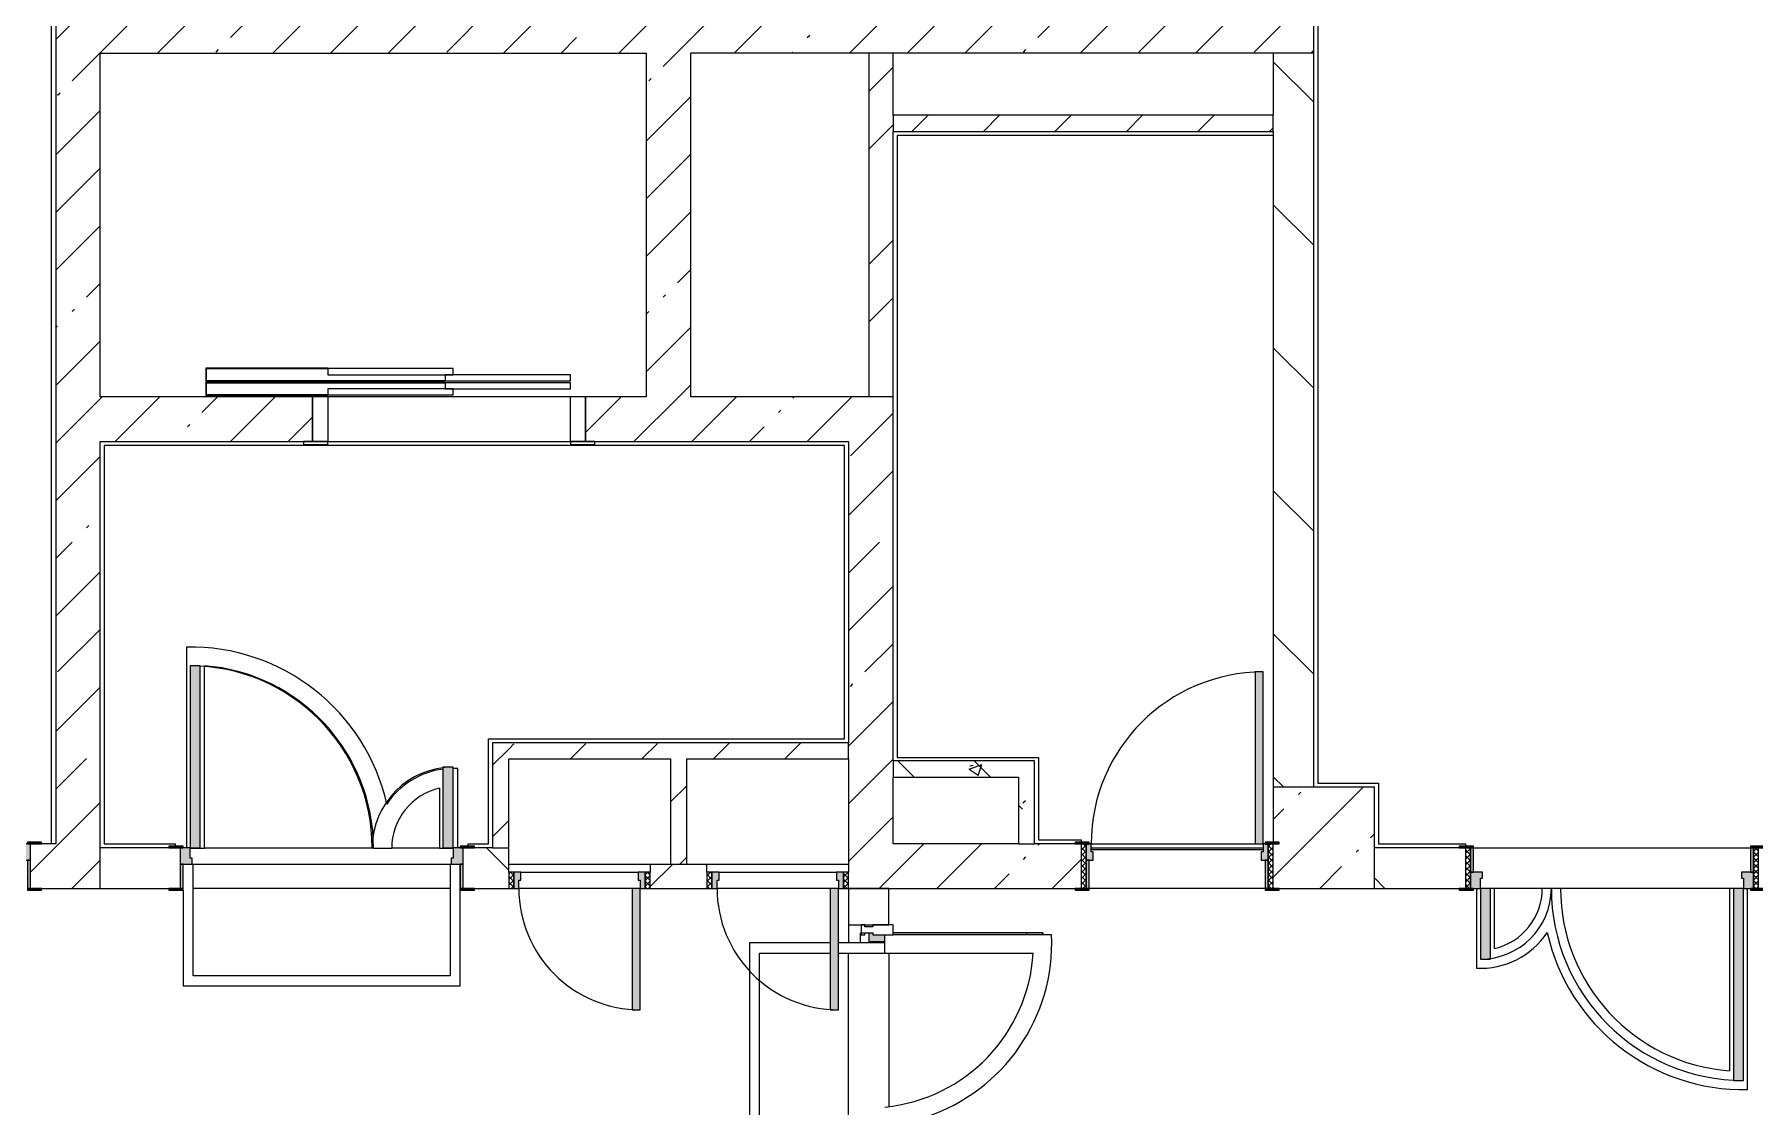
# Model space of a CAD drawing. Header units: millimetres. Extents: x 35355 to 234366, y -8553 to 29000.
# Drawn here: x 201831 to 210336, y 12321 to 17623 of the extents above; entities that cross this region are included whole.
import ezdxf

# ---------------------------------------------------------------- set-up
doc = ezdxf.new("R2010")
doc.units = ezdxf.units.MM
for name, color, linetype, lineweight, true_color in [('A-DETL-GENF-3', 7, 'Continuous', 5, 0xaaaaaa), ('A-DETL-GENF-5', 7, 'Continuous', 5, 0xe2e2e2), ('A-DOOR-3', 7, 'Continuous', 5, 0xaaaaaa), ('A-DOOR-4', 7, 'Continuous', 5, 0xe2e2e2), ('A-DOOR-FRAM-4', 7, 'Continuous', 5, 0xe2e2e2), ('A-DOOR-FRAM-5', 7, 'Continuous', 5, 0xaaaaaa), ('A-FLOR-2', 7, 'Continuous', 5, 0xaaaaaa), ('I-WALL-4', 7, 'Continuous', 5, 0x787878)]:
    doc.layers.add(name, color=color, linetype=linetype, lineweight=lineweight, true_color=true_color)
for name, color, linetype, lineweight in [('A-GLAZ-CWMG-3', 7, 'Continuous', 5), ('A-WALL', 7, 'Continuous', 9), ('I-WALL-3', 7, 'Continuous', 5), ('S-COLS-1', 7, 'Continuous', 5)]:
    doc.layers.add(name, color=color, linetype=linetype, lineweight=lineweight)
pattern_1 = [(45, (107356.5, 0), (-285.1231, 285.1231), []), (45, (107641.6, 0), (-285.1231, 285.1231), [504.031, -100.806, 16.764, -84.042])]
pattern_2 = [(45, (107356.5, 0), (-427.6843, 427.6843), []), (45, (107641.6, 0), (-427.6843, 427.6843), [])]
pattern_3 = [(135, (107356.5, 0), (-353.5534, -353.5534), [])]
pattern_4 = [(45, (107356.5, 0), (-176.7767, 176.7767), [])]
pattern_5 = [(135, (107356.5, 0), (-377.1708, -377.1708), [533.4, -88.9, 17.78, -88.9]), (135, (107356.5, 376.94), (-377.1708, -377.1708), []), (50, (107356.5, 0), (637.6445, -55.7866), [66.675, -733.425]), (355, (107356.5, 0), (-123.3494, 668.699), [53.34, -586.74]), (100.451, (107409.6, -4.65), (514.299, 612.908), [56.665, -623.315]), (46.184, (107356.5, 177.8), (948.7764, -147.1497), [100.012, -1100.137]), (96.636, (107435.6, 165.5), (830.909, 865.997), [84.998, -934.973]), (351.184, (107356.5, 177.8), (830.918, 865.988), [80.01, -880.11]), (21, (107445.4, 133.35), (530.6506, -357.9283), [66.675, -733.425]), (326, (107445.4, 133.35), (216.308, 644.6585), [53.34, -586.74]), (71.451, (107489.6, 103.5), (746.9596, 286.7243), [56.665, -623.315]), (37.5, (107356.5, 0), (10.81053, 295.9426), [16.764, -562.864, 16.764, -578.866, -588.962]), (37.5, (107356.5, 0), (10.81053, 295.9426), [-1175.258, 16.764, -572.198]), (7.5, (107356.5, 0), (233.8692, 350.6318), [16.764, -322.834, 16.764, -549.529, -224.472]), (7.5, (107356.5, 0), (233.8692, 350.6318), [-905.891, 16.764, -207.708]), (327.5, (107158.24, 0), (474.5678, -20.0513), [16.764, -205.486, 16.764, -676.656, -920.115]), (327.5, (107158.24, 0), (474.5678, -20.0513), [-915.67, 16.764, -903.351]), (317.5, (107069.34, 0), (518.4522, 88.9934), [16.764, -272.161, 16.764, -443.738, -653.415]), (317.5, (107069.34, 0), (518.4522, 88.9934), [-749.427, 16.764, -636.651])]

# ---------------------------------------------------------------- blocks, each defined once
blk = doc.blocks.new('110_Дверь_СКБ_2Ст - Д-1_л_Лестничная клетка EIS60 2-32142534-3_6_2_птичка')
at = {"layer": 'A-DOOR-4'}
for points in [[(612.5, 110), (662.5, 110), (662.5, 1010), (612.5, 1010), (612.5, 604.3)], [(-587.5, 110), (-587.5, 510), (-637.5, 510), (-637.5, 110)], [(712.5, -110), (712.5, 30), (697.5, 25.9), (697.5, -110)]]:
    blk.add_hatch(color=256, dxfattribs=at).paths.add_polyline_path(points)
h = blk.add_hatch(color=256, dxfattribs=at)
h.paths.add_polyline_path([(712.5, 30), (712.5, 110), (662.5, 110), (662.5, 60), (652.5, 60), (652.5, 30)])
h.paths.add_polyline_path([(-627.5, 30), (-627.5, 60), (-637.5, 60), (-637.5, 110), (-687.5, 110), (-687.5, 30)])
at = {"layer": 'A-DOOR-FRAM-4'}
for points in [[(-672.5, 110), (-672.5, 118), (-742.5, 118), (-742.5, 110)], [(767.5, 110), (767.5, 118), (697.5, 118), (697.5, 110)], [(-672.5, -110), (-672.5, 30), (-687.5, 25.9), (-687.5, -110)], [(-672.5, -118), (-672.5, -110), (-742.5, -110), (-742.5, -118)], [(767.5, -118), (767.5, -110), (697.5, -110), (697.5, -118)]]:
    blk.add_hatch(color=256, dxfattribs=at).paths.add_polyline_path(points)
at = {"layer": 'A-DOOR-3'}
for p, q in [((662.5, 1010), (612.5, 1010)), ((612.5, 1010), (612.5, 110)), ((662.5, 110), (662.5, 1010)), ((-637.5, 510), (-637.5, 110)), ((-587.5, 510), (-637.5, 510)), ((-587.5, 110), (-587.5, 510)), ((-637.5, 110), (-587.5, 110)), ((612.5, 110), (662.5, 110))]:
    blk.add_line(p, q, dxfattribs=at)
for centre, radius, start, end in [((662.5, 110), 900, 90, 180), ((-637.5, 110), 400, 360, 90)]:
    blk.add_arc(centre, radius, start, end, dxfattribs=at)
at = {"layer": 'A-DOOR-FRAM-5'}
for p, q in [((-672.5, 118), (-742.5, 118)), ((-742.5, 118), (-742.5, 110)), ((-742.5, 110), (-672.5, 110)), ((-637.5, 110), (-687.5, 110)), ((-687.5, 110), (-687.5, 30)), ((-672.5, 110), (-672.5, 118)), ((-637.5, 60), (-637.5, 110)), ((662.5, 110), (662.5, 60)), ((712.5, 110), (662.5, 110)), ((767.5, 118), (697.5, 118)), ((697.5, 118), (697.5, 110)), ((697.5, 110), (767.5, 110)), ((712.5, 30), (712.5, 110)), ((767.5, 110), (767.5, 118)), ((-687.5, 30), (-627.5, 30)), ((-672.5, 30), (-687.5, 30)), ((-687.5, 30), (-687.5, -110)), ((-672.5, -110), (-672.5, 30)), ((-627.5, 60), (-637.5, 60)), ((-627.5, 30), (-627.5, 60)), ((662.5, 60), (652.5, 60)), ((652.5, 60), (652.5, 30)), ((652.5, 30), (712.5, 30)), ((712.5, 30), (697.5, 30)), ((697.5, 30), (697.5, -110)), ((712.5, -110), (712.5, 30)), ((-672.5, -110), (-742.5, -110)), ((-742.5, -110), (-742.5, -118)), ((-742.5, -118), (-672.5, -118)), ((-687.5, -110), (-672.5, -110)), ((-672.5, -118), (-672.5, -110)), ((697.5, -110), (712.5, -110)), ((767.5, -110), (697.5, -110)), ((697.5, -110), (697.5, -118)), ((697.5, -118), (767.5, -118)), ((767.5, -118), (767.5, -110))]:
    blk.add_line(p, q, dxfattribs=at)
blk = doc.blocks.new('110_Дверь_СКБ_2Ст - Д-3а 1450x2100h_Лестничная клетка из коридора-32352288-3_6_2_птичка')
at = {"layer": 'A-DOOR-4'}
for points in [[(-587.5, 100), (-587.5, 1000), (-637.5, 1000), (-637.5, 100)], [(662.5, 100), (662.5, 500), (612.5, 500), (612.5, 100)], [(712.5, -100), (712.5, 20), (697.5, 20), (697.5, -100)]]:
    blk.add_hatch(color=256, dxfattribs=at).paths.add_polyline_path(points)
h = blk.add_hatch(color=256, dxfattribs=at)
h.paths.add_polyline_path([(712.5, 20), (712.5, 100), (662.5, 100), (662.5, 50), (652.5, 50), (652.5, 20)])
h.paths.add_polyline_path([(-627.5, 20), (-627.5, 50), (-637.5, 50), (-637.5, 100), (-687.5, 100), (-687.5, 20)])
at = {"layer": 'A-DOOR-FRAM-4'}
for points in [[(-672.5, 100), (-672.5, 108), (-742.5, 108), (-742.5, 100)], [(767.5, 100), (767.5, 108), (697.5, 108), (697.5, 100)], [(-672.5, -100), (-672.5, 20), (-687.5, 20), (-687.5, -100)], [(-672.5, -108), (-672.5, -100), (-742.5, -100), (-742.5, -108)], [(767.5, -108), (767.5, -100), (697.5, -100), (697.5, -108)]]:
    blk.add_hatch(color=256, dxfattribs=at).paths.add_polyline_path(points)
at = {"layer": 'A-DOOR-3'}
for p, q in [((-637.5, 1000), (-637.5, 100)), ((-587.5, 1000), (-637.5, 1000)), ((-587.5, 100), (-587.5, 1000)), ((662.5, 500), (612.5, 500)), ((612.5, 500), (612.5, 100)), ((662.5, 100), (662.5, 500)), ((-637.5, 100), (-587.5, 100)), ((612.5, 100), (662.5, 100))]:
    blk.add_line(p, q, dxfattribs=at)
for centre, radius, start, end in [((-637.5, 100), 900, 0, 90), ((662.5, 100), 400, 90, 180)]:
    blk.add_arc(centre, radius, start, end, dxfattribs=at)
at = {"layer": 'A-DOOR-FRAM-5'}
for p, q in [((-672.5, 108), (-742.5, 108)), ((-742.5, 108), (-742.5, 100)), ((-742.5, 100), (-672.5, 100)), ((-637.5, 100), (-687.5, 100)), ((-687.5, 100), (-687.5, 20)), ((-672.5, 100), (-672.5, 108)), ((-637.5, 50), (-637.5, 100)), ((662.5, 100), (662.5, 50)), ((712.5, 100), (662.5, 100)), ((767.5, 108), (697.5, 108)), ((697.5, 108), (697.5, 100)), ((697.5, 100), (767.5, 100)), ((712.5, 20), (712.5, 100)), ((767.5, 100), (767.5, 108)), ((-687.5, 20), (-627.5, 20)), ((-672.5, 20), (-687.5, 20)), ((-687.5, 20), (-687.5, -100)), ((-672.5, -100), (-672.5, 20)), ((-627.5, 50), (-637.5, 50)), ((-627.5, 20), (-627.5, 50)), ((662.5, 50), (652.5, 50)), ((652.5, 50), (652.5, 20)), ((652.5, 20), (712.5, 20)), ((712.5, 20), (697.5, 20)), ((697.5, 20), (697.5, -100)), ((712.5, -100), (712.5, 20)), ((-672.5, -100), (-742.5, -100)), ((-742.5, -100), (-742.5, -108)), ((-742.5, -108), (-672.5, -108)), ((-687.5, -100), (-672.5, -100)), ((-672.5, -108), (-672.5, -100)), ((697.5, -100), (712.5, -100)), ((767.5, -100), (697.5, -100)), ((697.5, -100), (697.5, -108)), ((697.5, -108), (767.5, -108)), ((767.5, -108), (767.5, -100))]:
    blk.add_line(p, q, dxfattribs=at)
blk = doc.blocks.new('110_Дверь_СКБ_1Ст_Внутренняя1 - Д-8_п_ 950x2100h_охрана 2-32352576-3_6_2_птичка')
at = {"layer": 'A-DOOR-3'}
h = blk.add_hatch(dxfattribs=at)
h.set_pattern_fill('FP_30', color=256, style=0, pattern_type=2)
h.set_pattern_definition([(135, (1826.41, 174.685), (-14.14214, -14.14214), []), (225, (1826.41, 174.685), (14.14214, -14.14214), [])])
h.paths.add_polyline_path([(487.5, -110), (487.5, 110), (462.5, 110), (462.5, -110)])
at = {"layer": 'A-DOOR-4'}
h = blk.add_hatch(color=256, dxfattribs=at)
h.paths.add_polyline_path([(462.5, 30), (462.5, 110), (437.5, 110), (437.5, 70), (427.5, 70), (427.5, 30)])
h.paths.add_polyline_path([(-402.5, 30), (-402.5, 70), (-412.5, 70), (-412.5, 110), (-437.5, 110), (-437.5, 30)])
at = {"layer": 'A-DOOR-FRAM-4'}
for points in [[(397.5, 110), (437.5, 110), (437.5, 960), (397.5, 960)], [(-422.5, 110), (-422.5, 118), (-492.5, 118), (-492.5, 110)], [(517.5, 110), (517.5, 118), (447.5, 118), (447.5, 110)], [(-422.5, -110), (-422.5, 30), (-437.5, 25.9), (-437.5, -110)], [(462.5, -110), (462.5, 30), (447.5, 25.9), (447.5, -110)], [(-422.5, -118), (-422.5, -110), (-492.5, -110), (-492.5, -118)], [(517.5, -118), (517.5, -110), (447.5, -110), (447.5, -118)]]:
    blk.add_hatch(color=256, dxfattribs=at).paths.add_polyline_path(points)
at = {"layer": 'A-DOOR-FRAM-5'}
h = blk.add_hatch(dxfattribs=at)
h.set_pattern_fill('FP_31', color=256, style=0, pattern_type=2)
h.set_pattern_definition([(45, (-296.384, 174.685), (-14.1421, 14.1421), []), (135, (-296.384, 174.685), (-14.1421, -14.1421), [])])
h.paths.add_polyline_path([(-437.5, -110), (-437.5, 110), (-462.5, 110), (-462.5, -110)])
at = {"layer": 'A-DOOR-3'}
for p, q in [((437.5, 960), (397.5, 960)), ((397.5, 960), (397.5, 110)), ((437.5, 110), (437.5, 960)), ((397.5, 110), (437.5, 110))]:
    blk.add_line(p, q, dxfattribs=at)
blk.add_arc((437.5, 110), 850, 90, 180, dxfattribs=at)
at = {"layer": 'A-DOOR-FRAM-5'}
for p, q in [((-422.5, 118), (-492.5, 118)), ((-492.5, 118), (-492.5, 110)), ((-492.5, 110), (-422.5, 110)), ((-437.5, 110), (-462.5, 110)), ((-462.5, 110), (-462.5, -110)), ((-412.5, 110), (-437.5, 110)), ((-437.5, 110), (-437.5, 30)), ((-437.5, -110), (-437.5, 110)), ((-422.5, 110), (-437.5, 110)), ((-437.5, 110), (-437.5, 109)), ((-437.5, 109), (-422.5, 109)), ((-422.5, 110), (-422.5, 118)), ((-422.5, 109), (-422.5, 110)), ((-412.5, 70), (-412.5, 110)), ((437.5, 110), (437.5, 70)), ((462.5, 110), (437.5, 110)), ((517.5, 118), (447.5, 118)), ((447.5, 118), (447.5, 110)), ((462.5, 110), (447.5, 110)), ((447.5, 110), (447.5, 109)), ((447.5, 110), (517.5, 110)), ((447.5, 109), (462.5, 109)), ((462.5, 30), (462.5, 110)), ((487.5, 110), (462.5, 110)), ((462.5, 110), (462.5, -110)), ((462.5, 109), (462.5, 110)), ((487.5, -110), (487.5, 110)), ((517.5, 110), (517.5, 118)), ((-437.5, 30), (-402.5, 30)), ((-422.5, 30), (-437.5, 30)), ((-437.5, 30), (-437.5, -110)), ((-422.5, -110), (-422.5, 30)), ((-402.5, 70), (-412.5, 70)), ((-402.5, 30), (-402.5, 70)), ((437.5, 70), (427.5, 70)), ((427.5, 70), (427.5, 30)), ((427.5, 30), (462.5, 30)), ((462.5, 30), (447.5, 30)), ((447.5, 30), (447.5, -110)), ((462.5, -110), (462.5, 30)), ((-422.5, -110), (-492.5, -110)), ((-492.5, -110), (-492.5, -118)), ((-492.5, -118), (-422.5, -118)), ((-462.5, -110), (-437.5, -110)), ((-437.5, -110), (-422.5, -110)), ((-422.5, -118), (-422.5, -110)), ((447.5, -110), (462.5, -110)), ((517.5, -110), (447.5, -110)), ((447.5, -110), (447.5, -118)), ((447.5, -118), (517.5, -118)), ((462.5, -110), (487.5, -110)), ((517.5, -118), (517.5, -110))]:
    blk.add_line(p, q, dxfattribs=at)
blk = doc.blocks.new('110_Дверь_СКБ_2Ст - Д-6_л__ ДОО_Дв_1450x2100h_Дверь из раздевальной в коридор-32357677-3_6_2_птичка')
at = {"layer": 'A-DOOR-3'}
h = blk.add_hatch(dxfattribs=at)
h.set_pattern_fill('FP_128', color=256, style=0, pattern_type=2)
h.set_pattern_definition([(135, (1576.41, 164.685), (-14.14214, -14.14214), []), (225, (1576.41, 164.685), (14.14214, -14.14214), [])])
h.paths.add_polyline_path([(737.5, 100), (712.5, 100), (712.5, -100), (737.5, -100), (737.5, -35.9)])
at = {"layer": 'A-DOOR-4'}
for points in [[(-587.5, 1050), (-637.5, 1050), (-637.5, 100), (-587.5, 100), (-587.5, 542.6)], [(612.5, 450), (612.5, 100), (662.5, 100), (662.5, 450)]]:
    blk.add_hatch(color=256, dxfattribs=at).paths.add_polyline_path(points)
h = blk.add_hatch(color=256, dxfattribs=at)
h.paths.add_polyline_path([(662.5, 100), (662.5, 50), (652.5, 50), (652.5, 20), (712.5, 20), (712.5, 100), (676, 100)])
h.paths.add_polyline_path([(-637.5, 100), (-687.5, 100), (-687.5, 20), (-627.5, 20), (-627.5, 50), (-637.5, 50)])
at = {"layer": 'A-DOOR-FRAM-4'}
for points in [[(-672.5, 108), (-742.5, 108), (-742.5, 100), (-672.5, 100)], [(697.5, 108), (697.5, 100), (767.5, 100), (767.5, 108)], [(-672.5, 20), (-687.5, 20), (-687.5, -100), (-672.5, -100), (-672.5, -35.9)], [(712.5, 20), (697.5, 20), (697.5, -100), (712.5, -100), (712.5, -35.9)], [(-672.5, -100), (-742.5, -100), (-742.5, -108), (-672.5, -108)], [(697.5, -100), (697.5, -108), (767.5, -108), (767.5, -100)]]:
    blk.add_hatch(color=256, dxfattribs=at).paths.add_polyline_path(points)
at = {"layer": 'A-DOOR-FRAM-5'}
h = blk.add_hatch(dxfattribs=at)
h.set_pattern_fill('FP_129', color=256, style=0, pattern_type=2)
h.set_pattern_definition([(45, (-546.384, 164.685), (-14.1421, 14.1421), []), (135, (-546.384, 164.685), (-14.1421, -14.1421), [])])
h.paths.add_polyline_path([(-712.5, 100), (-712.5, -100), (-687.5, -100), (-687.5, 100)])
at = {"layer": 'A-DOOR-3'}
for p, q in [((-637.5, 1050), (-637.5, 100)), ((-587.5, 1050), (-637.5, 1050)), ((-587.5, 100), (-587.5, 1050)), ((662.5, 450), (612.5, 450)), ((612.5, 450), (612.5, 100)), ((662.5, 100), (662.5, 450)), ((-637.5, 100), (-587.5, 100)), ((612.5, 100), (662.5, 100))]:
    blk.add_line(p, q, dxfattribs=at)
for centre, radius, start, end in [((-637.5, 100), 950, 0, 90), ((662.5, 100), 350, 90, 180)]:
    blk.add_arc(centre, radius, start, end, dxfattribs=at)
at = {"layer": 'A-DOOR-FRAM-5'}
for p, q in [((-672.5, 108), (-742.5, 108)), ((-742.5, 108), (-742.5, 100)), ((-742.5, 100), (-672.5, 100)), ((-687.5, 100), (-712.5, 100)), ((-712.5, 100), (-712.5, -100)), ((-637.5, 100), (-687.5, 100)), ((-687.5, 100), (-687.5, 20)), ((-687.5, -100), (-687.5, 100)), ((-672.5, 100), (-672.5, 108)), ((-637.5, 50), (-637.5, 100)), ((662.5, 100), (662.5, 50)), ((712.5, 100), (662.5, 100)), ((767.5, 108), (697.5, 108)), ((697.5, 108), (697.5, 100)), ((697.5, 100), (767.5, 100)), ((712.5, 20), (712.5, 100)), ((737.5, 100), (712.5, 100)), ((712.5, 100), (712.5, -100)), ((737.5, -100), (737.5, 100)), ((767.5, 100), (767.5, 108)), ((-687.5, 20), (-627.5, 20)), ((-672.5, 20), (-687.5, 20)), ((-687.5, 20), (-687.5, -100)), ((-672.5, -100), (-672.5, 20)), ((-627.5, 50), (-637.5, 50)), ((-627.5, 20), (-627.5, 50)), ((662.5, 50), (652.5, 50)), ((652.5, 50), (652.5, 20)), ((652.5, 20), (712.5, 20)), ((712.5, 20), (697.5, 20)), ((697.5, 20), (697.5, -100)), ((712.5, -100), (712.5, 20)), ((-672.5, -100), (-742.5, -100)), ((-742.5, -100), (-742.5, -108)), ((-742.5, -108), (-672.5, -108)), ((-712.5, -100), (-687.5, -100)), ((-687.5, -100), (-672.5, -100)), ((-672.5, -108), (-672.5, -100)), ((697.5, -100), (712.5, -100)), ((767.5, -100), (697.5, -100)), ((697.5, -100), (697.5, -108)), ((697.5, -108), (767.5, -108)), ((712.5, -100), (737.5, -100)), ((767.5, -108), (767.5, -100))]:
    blk.add_line(p, q, dxfattribs=at)
blk = doc.blocks.new('110_Дверь_СКБ_1Ст - д-18 700x2100h_Технический шкаф ЭОМ и СС-V160-3_6_2_птичка')
at = {"layer": 'A-DOOR-3'}
h = blk.add_hatch(dxfattribs=at)
h.set_pattern_fill('FP_138', color=256, style=0, pattern_type=2)
h.set_pattern_definition([(135, (1951.41, 124.685), (-14.14214, -14.14214), []), (225, (1951.41, 124.685), (14.14214, -14.14214), [])])
h.paths.add_polyline_path([(362.5, 60), (337.5, 60), (337.5, -20), (362.5, -20)])
at = {"layer": 'A-DOOR-4'}
h = blk.add_hatch(color=256, dxfattribs=at)
h.paths.add_polyline_path([(312.5, 60), (312.5, 20), (302.5, 20), (302.5, -20), (337.5, -20), (337.5, 60)])
h.paths.add_polyline_path([(-287.5, 60), (-312.5, 60), (-312.5, -20), (-277.5, -20), (-277.5, 20), (-287.5, 20)])
at = {"layer": 'A-DOOR-FRAM-4'}
blk.add_hatch(color=256, dxfattribs=at).paths.add_polyline_path([(-247.5, 660), (-287.5, 660), (-287.5, 60), (-247.5, 60), (-247.5, 502.6)])
at = {"layer": 'A-DOOR-FRAM-5'}
h = blk.add_hatch(dxfattribs=at)
h.set_pattern_fill('FP_139', color=256, style=0, pattern_type=2)
h.set_pattern_definition([(45, (-171.384, 124.685), (-14.1421, 14.1421), []), (135, (-171.384, 124.685), (-14.1421, -14.1421), [])])
h.paths.add_polyline_path([(-312.5, 60), (-337.5, 60), (-337.5, -20), (-312.5, -20)])
at = {"layer": 'A-DOOR-3'}
for p, q in [((-287.5, 660), (-287.5, 60)), ((-247.5, 660), (-287.5, 660)), ((-247.5, 60), (-247.5, 660)), ((-287.5, 60), (-247.5, 60))]:
    blk.add_line(p, q, dxfattribs=at)
blk.add_arc((-287.5, 60), 600, 360, 90, dxfattribs=at)
at = {"layer": 'A-DOOR-FRAM-5'}
for p, q in [((-312.5, 60), (-337.5, 60)), ((-337.5, 60), (-337.5, -20)), ((-287.5, 60), (-312.5, 60)), ((-312.5, 60), (-312.5, -20)), ((-312.5, -20), (-312.5, 60)), ((-287.5, 20), (-287.5, 60)), ((-277.5, 20), (-287.5, 20)), ((-277.5, -20), (-277.5, 20)), ((-247.5, 60), (312.5, 60)), ((312.5, 20), (302.5, 20)), ((302.5, 20), (302.5, -20)), ((312.5, 60), (312.5, 20)), ((337.5, 60), (312.5, 60)), ((337.5, -20), (337.5, 60)), ((362.5, 60), (337.5, 60)), ((337.5, 60), (337.5, -20)), ((362.5, -20), (362.5, 60)), ((-337.5, -20), (-312.5, -20)), ((-312.5, -20), (-277.5, -20)), ((302.5, -20), (-277.5, -20)), ((302.5, -20), (337.5, -20)), ((337.5, -20), (362.5, -20))]:
    blk.add_line(p, q, dxfattribs=at)
blk = doc.blocks.new('BSC_Колонна _Прямоугольная - 500х500-17857564-3_6_2_птичка')
at = {"layer": 'S-COLS-1'}
h = blk.add_hatch(dxfattribs=at)
h.set_pattern_fill('FP_168', color=256, style=0, pattern_type=2)
h.set_pattern_definition([(45, (-100850, -13650), (-285.1231, 285.1231), []), (45, (-100564.88, -13650), (-285.1231, 285.1231), [504.031, -100.806, 16.764, -84.042])])
h.paths.add_polyline_path([(-250, -250), (250, -250), (250, 250), (-250, 250), (-250, -22), (-220, -22), (-220, -30), (-250, -30), (-250, -114.1)])
for p, q in [((250, 250), (-250, 250)), ((-250, 250), (-250, -22)), ((250, -250), (250, 250)), ((-220, -250), (250, -250))]:
    blk.add_line(p, q, dxfattribs=at)
blk = doc.blocks.new('DOR_Дверь лифта - 1350х2050h-19118285-3_6_2_птичка')
at = {"layer": 'A-DOOR-3'}
for p, q in [((-600, 125), (-720, 125)), ((-720, 125), (-720, 110)), ((-720, 110), (-600, 110)), ((-675, 110), (-675, -110)), ((-600, 110), (-675, 110)), ((-600, 110), (-600, 125)), ((600, 110), (-600, 110)), ((-600, 110), (-600, -110)), ((720, 125), (600, 125)), ((600, 125), (600, 110)), ((600, -110), (600, 110)), ((675, 110), (600, 110)), ((600, 110), (720, 110)), ((675, -110), (675, 110)), ((720, 110), (720, 125)), ((-675, -110), (-600, -110)), ((-600, -110), (600, -110)), ((-600, -150), (-600, -180)), ((20, -150), (-600, -150)), ((-20, -120), (-20, -150)), ((600, -120), (-20, -120)), ((-20, -150), (600, -150)), ((20, -180), (20, -150)), ((600, -110), (675, -110)), ((600, -150), (600, -120)), ((-600, -180), (20, -180)), ((-600, -190), (-600, -220)), ((20, -190), (-600, -190)), ((-600, -220), (20, -220)), ((-20, -220), (-20, -250)), ((600, -220), (-20, -220)), ((-20, -250), (600, -250)), ((20, -220), (20, -190)), ((600, -250), (600, -220))]:
    blk.add_line(p, q, dxfattribs=at)
at = {"layer": 'A-DOOR-FRAM-5'}
for p, q in [((600, -117), (600, -120)), ((1203, -117), (600, -117)), ((600, -120), (1200, -120)), ((1200, -120), (1200, -180)), ((1203, -183), (1203, -117)), ((1200, -180), (20, -180)), ((20, -180), (20, -183)), ((20, -183), (1203, -183)), ((1203, -187), (20, -187)), ((20, -187), (20, -190)), ((20, -190), (1200, -190)), ((600, -250), (600, -253)), ((1200, -250), (600, -250)), ((600, -253), (1203, -253)), ((1200, -190), (1200, -250)), ((1203, -253), (1203, -187))]:
    blk.add_line(p, q, dxfattribs=at)
blk = doc.blocks.new('Дверь_Витражная_остекление_ - ВВ-7 остекление-32356329-3_6_2_птичка')
at = {"layer": 'A-DETL-GENF-5'}
blk.add_hatch(color=256, dxfattribs=at).paths.add_polyline_path([(-860, -20), (-860, -96), (-815, -96), (-815, -20)])
h = blk.add_hatch(color=256, dxfattribs=at)
h.paths.add_polyline_path([(865, -100), (900, -100), (900, -40), (910, -40), (910, -20), (865, -20), (865, -40)])
h.paths.add_polyline_path([(900, -880), (910, -880), (910, -140), (900, -140), (900, -833.5)])
at = {"layer": 'A-DETL-GENF-3'}
for p, q in [((-815, -20), (-860, -20)), ((-860, -96), (-860, -20)), ((-815, -20), (-860, -20)), ((-860, -20), (-860, -96)), ((865, -100), (865, -20)), ((865, -20), (865, -100)), ((910, -880), (910, -140)), ((910, -880), (910, -140)), ((910, -800), (900, -800)), ((910, -880), (900, -880)), ((900, -880), (910, -880))]:
    blk.add_line(p, q, dxfattribs=at)
at = {"layer": 'A-DOOR-3'}
for p, q in [((-910, 20), (-860, 20)), ((-910, -20), (-910, 20)), ((-860, 20), (-860, -20)), ((860, 20), (910, 20)), ((860, -20), (860, 20)), ((910, 20), (910, -20)), ((-860, -20), (-910, -20)), ((-860, -96), (-860, -20)), ((910, -20), (860, -20))]:
    blk.add_line(p, q, dxfattribs=at)
for centre, start, end in [((-860, -20), 354.58147, 0), ((860, -20), 180, 185.41853)]:
    blk.add_arc(centre, 860, start, end, dxfattribs=at)
blk = doc.blocks.new('Прямоугольный импост - Импост структурный с накладкой - 160мм Темный-32348142-3_6_2_птичка')
at = {"layer": 'A-GLAZ-CWMG-3'}
for p, q in [((0, 17), (-50, 17)), ((-50, 17), (-50, 0)), ((-50, 0), (-40, 0)), ((-40, 0), (-40, -40)), ((-10, -40), (-10, 0)), ((-10, 0), (0, 0)), ((0, 0), (0, 17)), ((-40, -40), (-50, -40)), ((-50, -40), (-50, -140)), ((0, -40), (-10, -40)), ((0, -140), (0, -40)), ((-50, -140), (0, -140))]:
    blk.add_line(p, q, dxfattribs=at)

msp = doc.modelspace()

# ---------------------------------------------------------------- hatches: boundary and pattern name
at = {"layer": 'I-WALL-3'}
h = msp.add_hatch(dxfattribs=at)
h.set_pattern_fill('FP_95', color=256, style=0, pattern_type=2)
h.set_pattern_definition(pattern_1)
h.paths.add_polyline_path([(207936.5, 17530), (208156.5, 17530), (208156.5, 21400), (207936.5, 21400), (207936.5, 17750)])
h = msp.add_hatch(dxfattribs=at)
h.set_pattern_fill('FP_95', color=256, style=0, pattern_type=2)
h.set_pattern_definition(pattern_1)
h.paths.add_polyline_path([(202156.5, 13620), (202156.5, 17750), (201936.5, 17750), (201936.5, 13620)])
h = msp.add_hatch(dxfattribs=at)
h.set_pattern_fill('FP_95', color=256, style=0, pattern_type=2)
h.set_pattern_definition(pattern_1)
h.paths.add_polyline_path([(207936.5, 17530), (207936.5, 17750), (202156.5, 17750), (202156.5, 17530), (205239.2, 17530)])
h = msp.add_hatch(dxfattribs=at)
h.set_pattern_fill('FP_95', color=256, style=0, pattern_type=2)
h.set_pattern_definition(pattern_1)
h.paths.add_polyline_path([(205076.5, 15830), (205076.5, 17530), (204856.5, 17530), (204856.5, 15830)])
h = msp.add_hatch(dxfattribs=at)
h.set_pattern_fill('FP_121', color=256, style=0, pattern_type=2)
h.set_pattern_definition(pattern_2)
h.paths.add_polyline_path([(206076.5, 15830), (206076.5, 17530), (205956.5, 17530), (205956.5, 15830)])
h = msp.add_hatch(dxfattribs=at)
h.set_pattern_fill('FP_98', color=256, style=0, pattern_type=2)
h.set_pattern_definition(pattern_3)
h.paths.add_polyline_path([(208156.5, 13900), (208156.5, 17530), (207956.5, 17530), (207956.5, 13900), (208140.6, 13900)])
h = msp.add_hatch(dxfattribs=at)
h.set_pattern_fill('FP_100', color=256, style=0, pattern_type=2)
h.set_pattern_definition(pattern_4)
h.paths.add_polyline_path([(207956.5, 17142.8), (207956.5, 17222.8), (206076.5, 17222.8), (206076.5, 17142.8)])
h = msp.add_hatch(dxfattribs=at)
h.set_pattern_fill('FP_95', color=256, style=0, pattern_type=2)
h.set_pattern_definition(pattern_1)
h.paths.add_polyline_path([(203206.5, 15610), (203206.5, 15830), (202156.5, 15830), (202156.5, 15610)])
h.paths.add_polyline_path([(205856.5, 15610), (205856.5, 15830), (204556.5, 15830), (204556.5, 15610), (205239.2, 15610)])
h = msp.add_hatch(dxfattribs=at)
h.set_pattern_fill('FP_95', color=256, style=0, pattern_type=2)
h.set_pattern_definition(pattern_1)
h.paths.add_polyline_path([(205856.5, 13620), (206076.5, 13620), (206076.5, 15830), (205856.5, 15830), (205856.5, 14040)])
h = msp.add_hatch(dxfattribs=at)
h.set_pattern_fill('FP_100', color=256, style=0, pattern_type=2)
h.set_pattern_definition(pattern_4)
h.paths.add_polyline_path([(204176.5, 13600), (204176.5, 14120), (204096.5, 14114.3), (204096.5, 13600)])
h = msp.add_hatch(dxfattribs=at)
h.set_pattern_fill('FP_100', color=256, style=0, pattern_type=2)
h.set_pattern_definition(pattern_4)
h.paths.add_polyline_path([(205856.5, 14040), (205856.5, 14120), (204176.5, 14114.3), (204176.5, 14040), (205239.2, 14040)])
h = msp.add_hatch(dxfattribs=at)
h.set_pattern_fill('FP_100', color=256, style=0, pattern_type=2)
h.set_pattern_definition(pattern_4)
h.paths.add_polyline_path([(205056.5, 13520), (205056.5, 14040), (204976.5, 14040), (204976.5, 13520)])
h = msp.add_hatch(dxfattribs=at)
h.set_pattern_fill('FP_95', color=256, style=0, pattern_type=2)
h.set_pattern_definition(pattern_1)
h.paths.add_polyline_path([(201811.5, 13400), (202156.5, 13400), (202156.5, 13620), (201811.5, 13620), (201811.5, 13535.9)])
h.paths.add_polyline_path([(200356.5, 13400), (200411.5, 13400), (200411.5, 13620), (200166.5, 13620), (200166.5, 13400)])
h = msp.add_hatch(dxfattribs=at)
h.set_pattern_fill('FP_95', color=256, style=0, pattern_type=2)
h.set_pattern_definition(pattern_1)
h.paths.add_polyline_path([(207006.5, 13400), (207006.5, 13620), (205856.5, 13620), (205856.5, 13400), (206976.5, 13400)])
h = msp.add_hatch(dxfattribs=at)
h.set_pattern_fill('FP_98', color=256, style=0, pattern_type=2)
h.set_pattern_definition(pattern_3)
h.paths.add_polyline_path([(202351.5, 13400), (202551.5, 13400), (202551.5, 13600), (202156.5, 13600), (202156.5, 13400)])
h.paths.add_polyline_path([(204176.5, 13400), (204176.5, 13600), (203951.5, 13600), (203951.5, 13400), (204006.5, 13400)])
h = msp.add_hatch(dxfattribs=at)
h.set_pattern_fill('FP_98', color=256, style=0, pattern_type=2)
h.set_pattern_definition(pattern_3)
h.paths.add_polyline_path([(228286.5, 13400), (228286.5, 13600), (226286.9, 13600), (226286.9, 13400), (227816.5, 13400)])
h.paths.add_polyline_path([(218406.5, 13400), (222956.5, 13400), (222956.5, 13600), (218406.5, 13600), (218406.5, 13535.9)])
h.paths.add_polyline_path([(217156.5, 13400), (217906.5, 13400), (217906.5, 13600), (217126.5, 13600), (217126.5, 13400)])
h.paths.add_polyline_path([(224806.9, 13400), (224836.9, 13400), (224836.9, 13600), (223456.5, 13600), (223456.5, 13400), (223882.9, 13400)])
h.paths.add_polyline_path([(215676.5, 13400), (215676.5, 13600), (210356.5, 13600), (210356.5, 13400), (215646.5, 13400)])
h.paths.add_polyline_path([(208456.5, 13400), (208906.5, 13400), (208906.5, 13600), (208456.5, 13600), (208456.5, 13535.9)])
h = msp.add_hatch(dxfattribs=at)
h.set_pattern_fill('FP_121', color=256, style=0, pattern_type=2)
h.set_pattern_definition(pattern_2)
h.paths.add_polyline_path([(204876.5, 13400), (205156.5, 13400), (205156.5, 13520), (204876.5, 13520), (204876.5, 13480)])
h = msp.add_hatch(dxfattribs=at)
h.set_pattern_fill('FP_98', color=256, style=0, pattern_type=2)
h.set_pattern_definition(pattern_3)
h.paths.add_polyline_path([(205856.5, 10600), (206056.5, 10600), (206056.5, 11320), (205856.5, 11320), (205856.5, 11120)])
h.paths.add_polyline_path([(205856.5, 13220), (206056.5, 13220), (206056.5, 13400), (205856.5, 13400)])
at = {"layer": 'I-WALL-4'}
h = msp.add_hatch(dxfattribs=at)
h.set_pattern_fill('FP_105', color=256, style=0, pattern_type=2)
h.set_pattern_definition(pattern_5)
h.paths.add_polyline_path([(206696.5, 13950), (206776.5, 13950), (206776.5, 14030), (206076.5, 14030), (206076.5, 13950), (206171.4, 13950)])
h = msp.add_hatch(dxfattribs=at)
h.set_pattern_fill('FP_105', color=256, style=0, pattern_type=2)
h.set_pattern_definition(pattern_5)
h.paths.add_polyline_path([(206776.5, 13620), (206776.5, 13950), (206696.5, 13950), (206696.5, 13620)])

# ---------------------------------------------------------------- linework, layer by layer
at = {"layer": 'A-FLOR-2'}
for p, q in [((208176.5, 21130), (208176.5, 13920)), ((201915.5, 13620), (201915.5, 17750)), ((206096.5, 17122.8), (206096.5, 14047.8)), ((207956.5, 17122.8), (206096.5, 17122.8)), ((205836.5, 15590), (202176.5, 15590)), ((202176.5, 15590), (202176.5, 13620)), ((205836.5, 14140), (205836.5, 15590)), ((202583, 14593.2), (202583, 13600)), ((202673, 13598.4), (202673, 14500.7)), ((204076.5, 13620), (204076.5, 14140)), ((204076.5, 14140), (205836.5, 14140)), ((206096.5, 14047.8), (206796.5, 14047.8)), ((206796.5, 14047.8), (206796.5, 13640)), ((203924.1, 13600), (203924.1, 13992.9)), ((203834.1, 13895.6), (203834.1, 13598.4)), ((208176.5, 13920), (208476.5, 13920)), ((208476.5, 13920), (208476.5, 13620)), ((202176.5, 13620), (202526.5, 13620)), ((202526.5, 13620), (202526.5, 13608)), ((203976.5, 13620), (204076.5, 13620)), ((203976.5, 13608), (203976.5, 13620)), ((206796.5, 13640), (207006.5, 13640)), ((207006.5, 13640), (207006.5, 13628)), ((208476.5, 13620), (208906.5, 13620)), ((208906.5, 13620), (208906.5, 13608)), ((202601.5, 13598.4), (202673, 13598.4)), ((203508, 13598.4), (203598, 13598.4)), ((203834.1, 13598.4), (203901.5, 13598.4)), ((207056.5, 13600), (207906.5, 13600)), ((207906.5, 13590.2), (207056.5, 13590.2)), ((202616.4, 13518.4), (202566.5, 13518.4)), ((202611.5, 13520), (203891.5, 13520)), ((202616.4, 12968.4), (202616.4, 13518.4)), ((203936.4, 13518.4), (203886.4, 13518.4)), ((203886.4, 13518.4), (203886.4, 12968.4)), ((203936.4, 12918.4), (203936.4, 13518.4)), ((202566.4, 13392), (202566.4, 12918.4)), ((208960.7, 13400), (208960.7, 13005.6)), ((209050.7, 13400), (209031.5, 13400)), ((209050.7, 13102.9), (209050.7, 13400)), ((209376.9, 13400), (209286.9, 13400)), ((210231.5, 13400), (210211.9, 13400)), ((210211.9, 13400), (210211.9, 12497.7)), ((210301.9, 12405.2), (210301.9, 13400)), ((205766.5, 13130), (205366.5, 13130)), ((205366.5, 13130), (205366.5, 11455)), ((205916.5, 13130), (205806.5, 13130)), ((206036.5, 13130), (205956.5, 13130)), ((206036.5, 13080), (206036.5, 13170)), ((206860.6, 13170), (206076.5, 13170)), ((205416.5, 11505), (205416.5, 13080)), ((205416.5, 13080), (205766.5, 13080)), ((205806.5, 13080), (206770, 13080)), ((203886.4, 12968.4), (202616.4, 12968.4)), ((202566.4, 12918.4), (203936.4, 12918.4))]:
    msp.add_line(p, q, dxfattribs=at)
for centre, radius, start, end in [((202603, 13598.4), 995, 12.67054, 91.1511), ((202603, 13598.4), 905, 0, 85.56313), ((203903, 13598.4), 395, 97.4974, 146.45952), ((203903, 13598.4), 395, 86.92799, 90.21838), ((203903, 13598.4), 305, 103.0427, 180), ((208981.9, 13400), 305, 283.0427, 360), ((210281.9, 13400), 905, 180, 265.56313), ((205956.5, 13130), 905, 288.14412, 2.53324), ((208981.9, 13400), 395, 266.92799, 326.45952), ((210281.9, 13400), 995, 192.67054, 271.1511), ((205956.5, 13130), 815, 275.6332, 356.48271)]:
    msp.add_arc(centre, radius, start, end, dxfattribs=at)
at = {"layer": 'A-WALL'}
for p, q in [((206076.5, 17222.8), (206076.5, 17142.8)), ((207956.5, 17142.8), (207956.5, 17222.8)), ((205856.5, 14040), (205856.5, 14120)), ((206076.5, 14030), (206076.5, 13950)), ((206696.5, 13620), (206776.5, 13620)), ((202156.5, 13400), (202156.5, 13600)), ((204096.5, 13600), (204176.5, 13600)), ((204976.5, 13520), (205056.5, 13520))]:
    msp.add_line(p, q, dxfattribs=at)
at = {"layer": 'I-WALL-3'}
for p, q in [((208156.5, 13900), (208156.5, 21400)), ((201936.5, 17750), (201936.5, 13620)), ((202156.5, 15830), (202156.5, 17530)), ((202156.5, 17530), (204856.5, 17530)), ((204856.5, 17530), (204856.5, 15830)), ((205076.5, 15830), (205076.5, 17530)), ((208156.5, 17530), (205076.5, 17530)), ((205956.5, 17530), (205956.5, 15830)), ((206076.5, 17222.8), (206076.5, 17530)), ((207956.5, 17530), (207956.5, 17222.8)), ((207956.5, 17222.8), (206076.5, 17222.8)), ((206076.5, 17142.8), (207956.5, 17142.8)), ((206076.5, 14030), (206076.5, 17142.8)), ((207956.5, 17142.8), (207956.5, 13900)), ((203206.5, 15830), (202156.5, 15830)), ((203206.5, 15610), (203206.5, 15830)), ((204856.5, 15830), (204556.5, 15830)), ((204556.5, 15830), (204556.5, 15610)), ((206076.5, 15830), (205076.5, 15830)), ((202156.5, 13600), (202156.5, 15610)), ((202156.5, 15610), (203206.5, 15610)), ((204556.5, 15610), (205856.5, 15610)), ((205856.5, 15610), (205856.5, 14120)), ((204096.5, 14120), (204096.5, 13600)), ((205856.5, 14120), (204096.5, 14120)), ((204176.5, 13480), (204176.5, 14040)), ((204176.5, 14040), (204976.5, 14040)), ((204976.5, 14040), (204976.5, 13520)), ((205056.5, 14040), (205856.5, 14040)), ((205056.5, 13520), (205056.5, 14040)), ((205856.5, 14040), (205856.5, 13480)), ((206776.5, 14030), (206076.5, 14030)), ((206076.5, 13950), (206696.5, 13950)), ((206076.5, 13620), (206076.5, 13950)), ((206696.5, 13950), (206696.5, 13620)), ((206776.5, 13620), (206776.5, 14030)), ((201936.5, 13620), (201866.5, 13620)), ((206696.5, 13620), (206076.5, 13620)), ((206976.5, 13620), (206776.5, 13620)), ((207056.5, 13620), (207866.5, 13620)), ((202496.5, 13600), (202156.5, 13600)), ((202673, 13600), (203507.9, 13600)), ((203598.1, 13600), (203834.1, 13600)), ((204096.5, 13600), (204006.5, 13600)), ((208876.5, 13600), (208456.5, 13600)), ((208946.5, 13600), (210316.5, 13600)), ((204176.5, 13520), (204976.5, 13520)), ((204876.5, 13520), (204876.5, 13480)), ((205056.5, 13520), (205856.5, 13520)), ((205156.5, 13480), (205156.5, 13520)), ((201866.5, 13400), (202496.5, 13400)), ((203886.4, 13400), (202616.4, 13400)), ((204006.5, 13400), (204176.5, 13400)), ((204876.5, 13400), (205156.5, 13400)), ((205856.5, 13400), (206976.5, 13400)), ((206056.5, 13400), (205856.5, 13400)), ((205856.5, 13400), (205856.5, 13130)), ((206056.5, 13220), (206056.5, 13400)), ((207916.5, 13400), (207046.5, 13400)), ((208456.5, 13400), (208876.5, 13400)), ((209286.9, 13400), (209050.7, 13400)), ((210211.9, 13400), (209376.9, 13400)), ((205856.5, 13220), (206056.5, 13220)), ((205856.5, 11505), (205856.5, 13080)), ((206056.5, 13080), (206056.5, 12322.1))]:
    msp.add_line(p, q, dxfattribs=at)

# ---------------------------------------------------------------- block references
at = {"layer": 'A-DOOR-3'}
for name, p, rotation in [('DOR_Дверь лифта - 1350х2050h-19118285-3_6_2_птичка', (203881.5, 15720), 180), ('110_Дверь_СКБ_2Ст - Д-6_л__ ДОО_Дв_1450x2100h_Дверь из раздевальной в коридор-32357677-3_6_2_птичка', (209644, 13500), 180), ('110_Дверь_СКБ_1Ст - д-18 700x2100h_Технический шкаф ЭОМ и СС-V160-3_6_2_птичка', (204539, 13460), 180), ('110_Дверь_СКБ_1Ст - д-18 700x2100h_Технический шкаф ЭОМ и СС-V160-3_6_2_птичка', (205519, 13460), 180), ('Дверь_Витражная_остекление_ - ВВ-7 остекление-32356329-3_6_2_птичка', (205936.5, 12270), 89.99999999999993)]:
    msp.add_blockref(name, p, dxfattribs=dict(at, rotation=rotation))
for name, p in [('110_Дверь_СКБ_2Ст - Д-1_л_Лестничная клетка EIS60 2-32142534-3_6_2_птичка', (201099, 13510)), ('110_Дверь_СКБ_2Ст - Д-3а 1450x2100h_Лестничная клетка из коридора-32352288-3_6_2_птичка', (203239, 13500)), ('110_Дверь_СКБ_1Ст_Внутренняя1 - Д-8_п_ 950x2100h_охрана 2-32352576-3_6_2_птичка', (207469, 13510))]:
    msp.add_blockref(name, p, dxfattribs=at)
at = {"layer": 'A-GLAZ-CWMG-3', "rotation": 89.99999999999993}
msp.add_blockref('Прямоугольный импост - Импост структурный с накладкой - 160мм Темный-32348142-3_6_2_птичка', (205936.5, 13220), dxfattribs=at)
at = {"layer": 'S-COLS-1'}
msp.add_blockref('BSC_Колонна _Прямоугольная - 500х500-17857564-3_6_2_птичка', (208206.5, 13650), dxfattribs=at)

doc.saveas('drawing.dxf')
